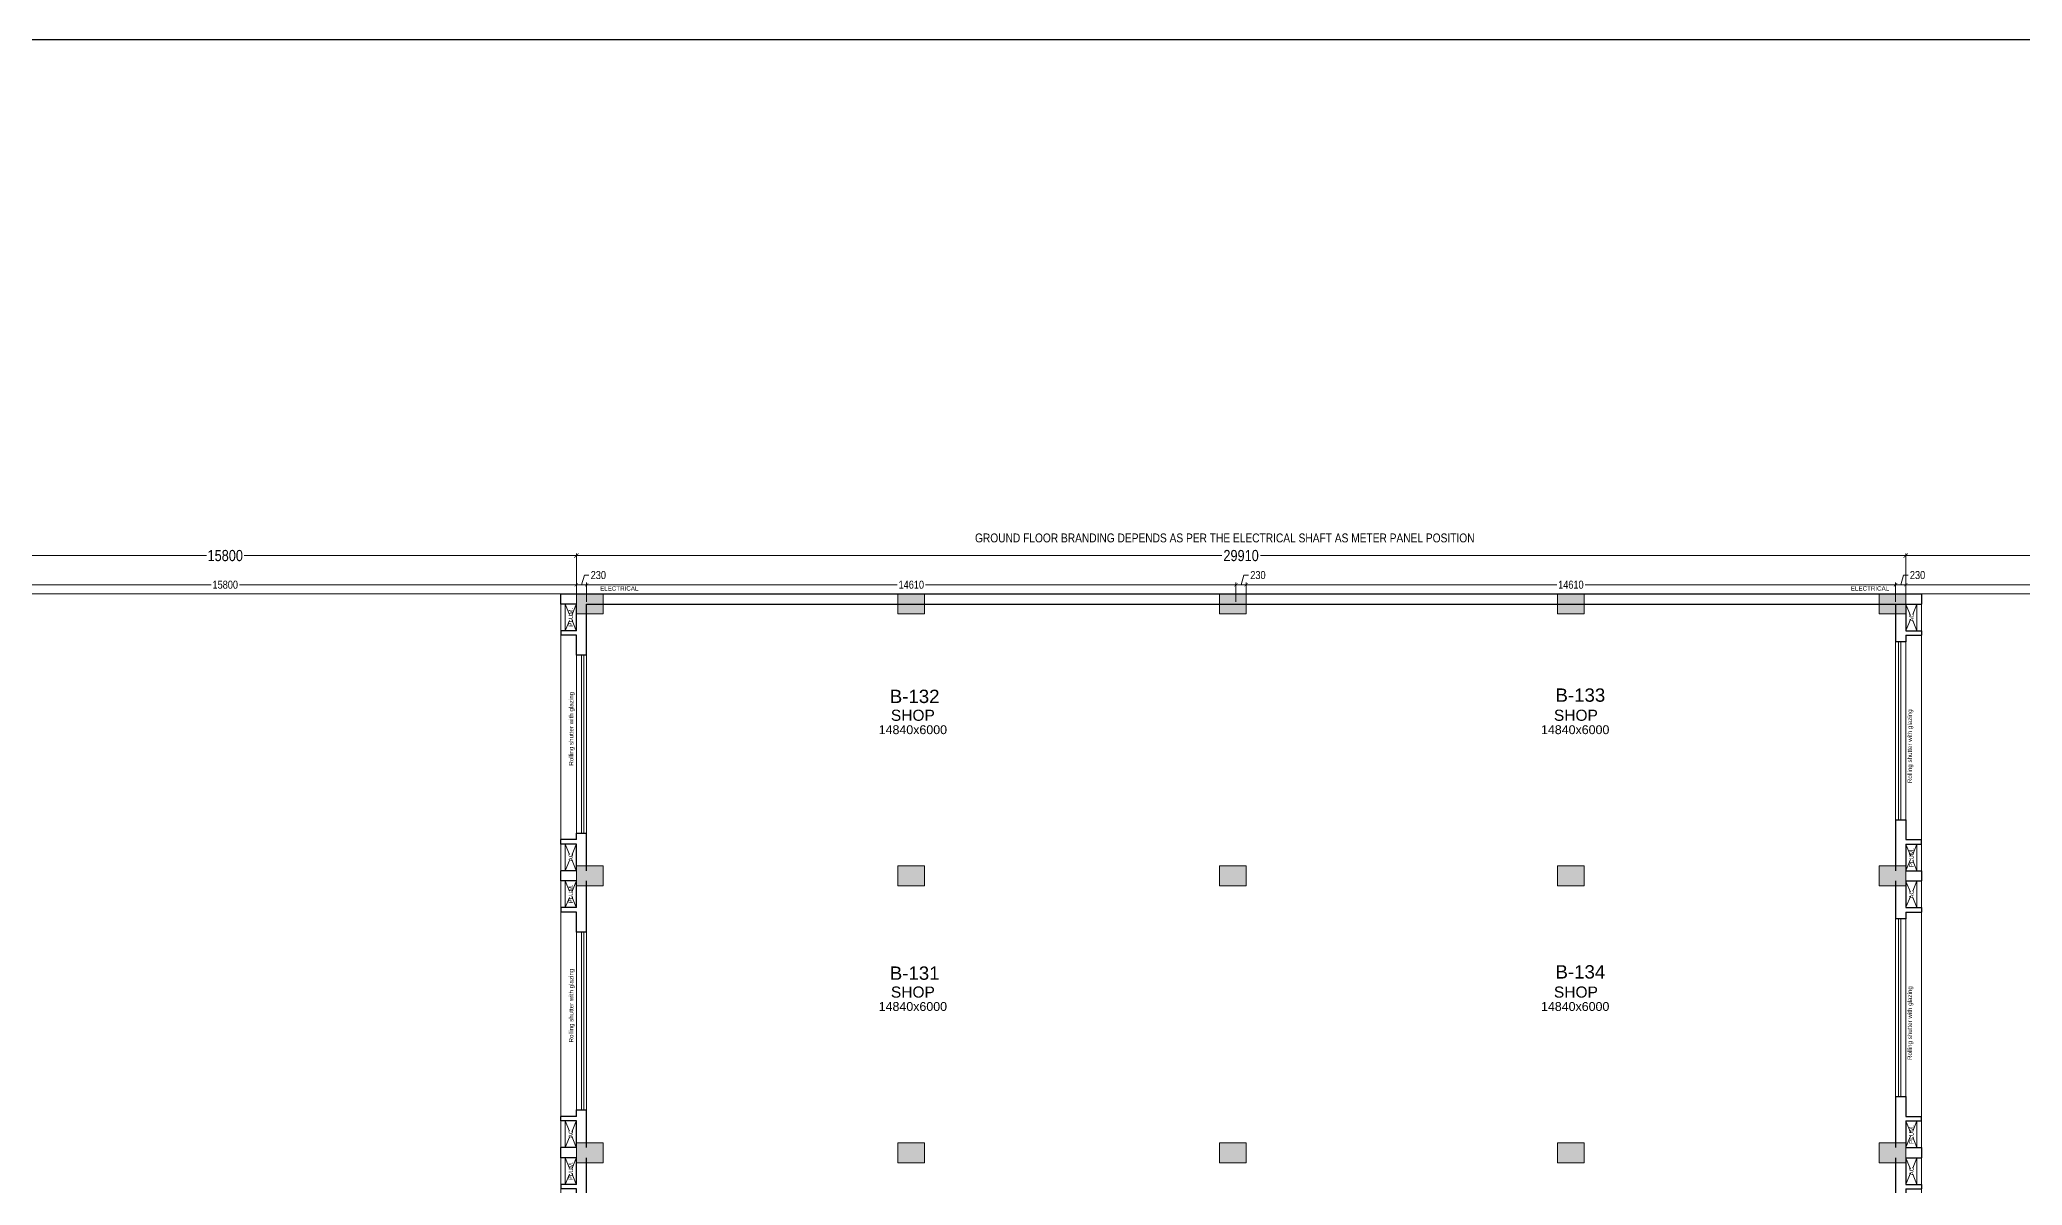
# Model space of a CAD drawing. Header units: metres. Extents: x 9819 to 10514, y 4405 to 4599.
# Drawn here: x 9952.47 to 9997.07, y 4573.4 to 4599.19 of the extents above; entities that cross this region are included whole.
import ezdxf
from ezdxf.enums import TextEntityAlignment as Align

# ---------------------------------------------------------------- set-up
doc = ezdxf.new("R2010")
doc.units = ezdxf.units.M
doc.header["$MEASUREMENT"] = 0
doc.header["$PDMODE"] = 35
doc.header["$PDSIZE"] = 0.3
doc.linetypes.add('HIDDEN', pattern=[0.375, 0.25, -0.125])
doc.layers.add('A_COL. NO', color=4, linetype='Continuous')
doc.layers.add('A_SIGNAGE', color=171, linetype='Continuous')
for name, color, linetype, lineweight in [('A_DOOR-WIN', 23, 'Continuous', 9), ('A_DOTTED', 8, 'HIDDEN', 0), ('A_EXT DIM', 7, 'Continuous', 5), ('A_LEDGE', 252, 'Continuous', 15), ('A_SHOP NO.', 113, 'Continuous', 5), ('A_SILL 0.09', 9, 'Continuous', 9), ('A_SILL 0.25', 25, 'Continuous', 15), ('A_STAIRS', 21, 'Continuous', 9), ('A_TEXT', 7, 'Continuous', 5), ('A_WALL', 7, 'Continuous', 30), ('COLUMN-FINAL', 210, 'Continuous', 20)]:
    doc.layers.add(name, color=color, linetype=linetype, lineweight=lineweight)
doc.layers.get('A_COL. NO').off()
doc.styles.add('A', font='ARIALN.TTF')
doc.styles.get("Standard").update_dxf_attribs({"font": 'arial.ttf'})
doc.dimstyles.new('DIM IN MM', dxfattribs={"dimtxt": 0.18, "dimasz": 0.075, "dimexe": 0.05, "dimexo": 0.05, "dimgap": 0.05, "dimtad": 0, "dimdec": 0, "dimlfac": 1000, "dimzin": 3, "dimdsep": 46, "dimtxsty": 'A', "dimblk1": 'ARCHTICK', "dimblk2": 'ARCHTICK', "dimsah": 1, "dimcen": 0, "dimclrd": 256, "dimclre": 256, "dimclrt": 256, "dimadec": 0, "dimazin": 0, "dimtfac": 1, "dimtdec": 0, "dimtofl": 0, "dimtmove": 1, "dimatfit": 3, "dimfxl": 1, "dimtolj": 1, "dimtzin": 0, "dimlwd": -1, "dimlwe": -1, "dimarcsym": 0})
doc.dimstyles.new('DIM IN MM LARGE', dxfattribs={"dimtxt": 0.25, "dimasz": 0.1, "dimexe": 0.05, "dimexo": 0.05, "dimgap": 0.05, "dimtad": 0, "dimdec": 0, "dimlfac": 1000, "dimzin": 3, "dimdsep": 46, "dimtxsty": 'A', "dimblk1": 'ARCHTICK', "dimblk2": 'ARCHTICK', "dimsah": 1, "dimcen": 0, "dimclrd": 256, "dimclre": 256, "dimclrt": 256, "dimadec": 0, "dimazin": 0, "dimtfac": 1, "dimtdec": 0, "dimtofl": 0, "dimtmove": 2, "dimatfit": 3, "dimfxl": 1, "dimtolj": 1, "dimtzin": 0, "dimlwd": -1, "dimlwe": -1, "dimarcsym": 0})

# ---------------------------------------------------------------- blocks, each defined once
blk = doc.blocks.new('Typical shops Gr.')
at = {"layer": 'A_DOOR-WIN'}
for p, q in [((30.095, -1.08), (30.095, -5.08)), ((30.145, -1.08), (30.145, -5.08)), ((0.465, -5.38), (0.465, -1.38)), ((0.515, -5.38), (0.515, -1.38))]:
    blk.add_line(p, q, dxfattribs=at)
at = {"layer": 'A_DOTTED'}
for p, q in [((0.1, -0.83), (0.35, -0.23)), ((0.1, -0.23), (0.35, -0.83)), ((30.51, -0.23), (30.26, -0.83)), ((30.51, -0.83), (30.26, -0.23)), ((0.1, -6.23), (0.35, -5.63)), ((0.1, -5.63), (0.35, -6.23)), ((30.51, -5.63), (30.26, -6.23)), ((30.51, -6.23), (30.26, -5.63))]:
    blk.add_line(p, q, dxfattribs=at)
at = {"layer": 'A_LEDGE'}
for p, q in [((0, -0.83), (0, -0.23)), ((0.1, -0.83), (0.1, -0.23)), ((30.51, -0.83), (30.51, -0.23)), ((30.61, -0.83), (30.61, -0.23)), ((0, -5.63), (0, -6.23)), ((0.1, -5.63), (0.1, -6.23)), ((30.51, -5.63), (30.51, -6.23)), ((30.61, -5.63), (30.61, -6.23))]:
    blk.add_line(p, q, dxfattribs=at)
at = {"layer": 'A_SILL 0.09'}
for p, q in [((30.03, -5.08), (30.03, -1.08)), ((30.26, -1.08), (30.26, -5.08)), ((0.35, -5.38), (0.35, -1.38)), ((0.58, -1.38), (0.58, -5.38))]:
    blk.add_line(p, q, dxfattribs=at)
at = {"layer": 'A_STAIRS'}
for p, q in [((0, -5.53), (0, -0.93)), ((30.61, -5.53), (30.61, -0.93))]:
    blk.add_line(p, q, dxfattribs=at)
at = {"layer": 'A_WALL'}
for p, q in [((0, -0.23), (0, 0)), ((30.61, 0), (30.61, -0.23)), ((0.35, -0.23), (0, -0.23)), ((0.35, -0.83), (0.35, -0.23)), ((0.58, -1.38), (0.58, -0.23)), ((30.03, -0.23), (30.03, -1.08)), ((30.26, -0.23), (30.61, -0.23)), ((30.26, -0.23), (30.26, -0.83)), ((0.35, -0.83), (0, -0.83)), ((0, -0.83), (0, -0.93)), ((30.26, -0.83), (30.61, -0.83)), ((30.61, -0.83), (30.61, -0.93)), ((0.35, -0.93), (0, -0.93)), ((0.35, -1.38), (0.35, -0.93)), ((30.26, -1.08), (30.03, -1.08)), ((30.26, -0.93), (30.61, -0.93)), ((30.26, -0.93), (30.26, -1.08)), ((0.58, -1.38), (0.35, -1.38)), ((30.03, -5.08), (30.03, -6.23)), ((30.03, -5.08), (30.26, -5.08)), ((30.26, -5.08), (30.26, -5.53)), ((0.35, -5.53), (0, -5.53)), ((0, -5.63), (0, -5.53)), ((0.35, -5.63), (0, -5.63)), ((0.35, -5.53), (0.35, -5.38)), ((0.35, -5.38), (0.58, -5.38)), ((0.35, -6.23), (0.35, -5.63)), ((0.58, -6.23), (0.58, -5.38)), ((30.26, -5.53), (30.61, -5.53)), ((30.26, -5.63), (30.26, -6.23)), ((30.26, -5.63), (30.61, -5.63)), ((30.61, -5.63), (30.61, -5.53)), ((0.35, -6.23), (0, -6.23)), ((30.26, -6.23), (30.61, -6.23))]:
    blk.add_line(p, q, dxfattribs=at)
at = {"layer": 'A_TEXT'}
for s, p in [('PLUM.', (0.274, -0.523)), ('AC', (30.436, -0.531)), ('Rolling shutter with glazing', (0.282, -3.034)), ('Rolling shutter with glazing', (30.399, -3.428)), ('PLUM.', (30.434, -5.936)), ('AC', (0.274, -5.923))]:
    blk.add_text(s, height=0.1, rotation=90, dxfattribs=at).set_placement(p, align=Align.CENTER)
for s, height, p in [('SHOP', 0.25, (7.92, -2.855)), ('SHOP', 0.25, (22.837, -2.855)), ('14840x6000', 0.2, (7.92, -3.155)), ('14840x6000', 0.2, (22.821, -3.155))]:
    blk.add_text(s, height=height, dxfattribs=at).set_placement(p, align=Align.CENTER)
blk = doc.blocks.new('_ARCHTICK')
at = {"color": 0, "linetype": 'ByBlock', "const_width": 0.15}
blk.add_lwpolyline([(-0.5, -0.5), (0.5, 0.5)], dxfattribs=at)
blk = doc.blocks.new('*D300')
at = {"layer": 'A_EXT DIM', "transparency": 16777216}
for p, q in [((9948.743, 4586.534), (9948.743, 4586.972)), ((9948.743, 4586.922), (9956.323, 4586.922)), ((9964.543, 4586.922), (9956.964, 4586.922)), ((9964.543, 4586.534), (9964.543, 4586.972))]:
    blk.add_line(p, q, dxfattribs=at)
at = {"layer": 'Defpoints', "color": 0, "transparency": 16777216}
for p in [(9964.543, 4586.922), (9948.743, 4586.484), (9964.543, 4586.484)]:
    blk.add_point(p, dxfattribs=at)
at = {"layer": 'A_EXT DIM', "transparency": 16777216, "xscale": 0.075, "yscale": 0.075, "zscale": 0.075, "rotation": 180}
blk.add_blockref('_ARCHTICK', (9948.743, 4586.922), dxfattribs=at)
at = {"layer": 'A_EXT DIM', "transparency": 16777216, "xscale": 0.075, "yscale": 0.075, "zscale": 0.075}
blk.add_blockref('_ARCHTICK', (9964.543, 4586.922), dxfattribs=at)
at = {"layer": 'A_EXT DIM', "transparency": 16777216, "insert": (9956.643, 4586.922), "char_height": 0.18, "attachment_point": 5, "style": 'A'}
blk.add_mtext('\\A1;15800', dxfattribs=at)
blk = doc.blocks.new('*D301')
at = {"layer": 'A_EXT DIM', "transparency": 16777216}
for p, q in [((9964.658, 4586.922), (9964.723, 4587.139)), ((9964.723, 4587.139), (9964.823, 4587.139)), ((9964.543, 4586.534), (9964.543, 4586.972)), ((9964.543, 4586.922), (9964.773, 4586.922)), ((9964.773, 4586.534), (9964.773, 4586.972))]:
    blk.add_line(p, q, dxfattribs=at)
at = {"layer": 'Defpoints', "color": 0, "transparency": 16777216}
for p in [(9964.773, 4586.922), (9964.543, 4586.484), (9964.773, 4586.484)]:
    blk.add_point(p, dxfattribs=at)
at = {"layer": 'A_EXT DIM', "transparency": 16777216, "xscale": 0.075, "yscale": 0.075, "zscale": 0.075, "rotation": 180}
blk.add_blockref('_ARCHTICK', (9964.543, 4586.922), dxfattribs=at)
at = {"layer": 'A_EXT DIM', "transparency": 16777216, "xscale": 0.075, "yscale": 0.075, "zscale": 0.075}
blk.add_blockref('_ARCHTICK', (9964.773, 4586.922), dxfattribs=at)
at = {"layer": 'A_EXT DIM', "transparency": 16777216, "insert": (9965.037, 4587.139), "char_height": 0.18, "attachment_point": 5, "style": 'A'}
blk.add_mtext('\\A1;230', dxfattribs=at)
blk = doc.blocks.new('*D302')
at = {"layer": 'A_EXT DIM', "transparency": 16777216}
for p, q in [((9964.773, 4586.534), (9964.773, 4586.972)), ((9964.773, 4586.922), (9971.758, 4586.922)), ((9979.383, 4586.922), (9972.399, 4586.922)), ((9979.383, 4586.534), (9979.383, 4586.972))]:
    blk.add_line(p, q, dxfattribs=at)
at = {"layer": 'Defpoints', "color": 0, "transparency": 16777216}
for p in [(9979.383, 4586.922), (9964.773, 4586.484), (9979.383, 4586.484)]:
    blk.add_point(p, dxfattribs=at)
at = {"layer": 'A_EXT DIM', "transparency": 16777216, "xscale": 0.075, "yscale": 0.075, "zscale": 0.075, "rotation": 180}
blk.add_blockref('_ARCHTICK', (9964.773, 4586.922), dxfattribs=at)
at = {"layer": 'A_EXT DIM', "transparency": 16777216, "xscale": 0.075, "yscale": 0.075, "zscale": 0.075}
blk.add_blockref('_ARCHTICK', (9979.383, 4586.922), dxfattribs=at)
at = {"layer": 'A_EXT DIM', "transparency": 16777216, "insert": (9972.078, 4586.922), "char_height": 0.18, "attachment_point": 5, "style": 'A'}
blk.add_mtext('\\A1;14610', dxfattribs=at)
blk = doc.blocks.new('*D303')
at = {"layer": 'A_EXT DIM', "transparency": 16777216}
for p, q in [((9979.498, 4586.922), (9979.563, 4587.139)), ((9979.563, 4587.139), (9979.663, 4587.139)), ((9979.383, 4586.534), (9979.383, 4586.972)), ((9979.383, 4586.922), (9979.613, 4586.922)), ((9979.613, 4586.534), (9979.613, 4586.972))]:
    blk.add_line(p, q, dxfattribs=at)
at = {"layer": 'Defpoints', "color": 0, "transparency": 16777216}
for p in [(9979.613, 4586.922), (9979.383, 4586.484), (9979.613, 4586.484)]:
    blk.add_point(p, dxfattribs=at)
at = {"layer": 'A_EXT DIM', "transparency": 16777216, "xscale": 0.075, "yscale": 0.075, "zscale": 0.075, "rotation": 180}
blk.add_blockref('_ARCHTICK', (9979.383, 4586.922), dxfattribs=at)
at = {"layer": 'A_EXT DIM', "transparency": 16777216, "xscale": 0.075, "yscale": 0.075, "zscale": 0.075}
blk.add_blockref('_ARCHTICK', (9979.613, 4586.922), dxfattribs=at)
at = {"layer": 'A_EXT DIM', "transparency": 16777216, "insert": (9979.877, 4587.139), "char_height": 0.18, "attachment_point": 5, "style": 'A'}
blk.add_mtext('\\A1;230', dxfattribs=at)
blk = doc.blocks.new('*D304')
at = {"layer": 'A_EXT DIM', "transparency": 16777216}
for p, q in [((9979.613, 4586.534), (9979.613, 4586.972)), ((9979.613, 4586.922), (9986.598, 4586.922)), ((9994.223, 4586.922), (9987.239, 4586.922)), ((9994.223, 4586.534), (9994.223, 4586.972))]:
    blk.add_line(p, q, dxfattribs=at)
at = {"layer": 'Defpoints', "color": 0, "transparency": 16777216}
for p in [(9994.223, 4586.922), (9979.613, 4586.484), (9994.223, 4586.484)]:
    blk.add_point(p, dxfattribs=at)
at = {"layer": 'A_EXT DIM', "transparency": 16777216, "xscale": 0.075, "yscale": 0.075, "zscale": 0.075, "rotation": 180}
blk.add_blockref('_ARCHTICK', (9979.613, 4586.922), dxfattribs=at)
at = {"layer": 'A_EXT DIM', "transparency": 16777216, "xscale": 0.075, "yscale": 0.075, "zscale": 0.075}
blk.add_blockref('_ARCHTICK', (9994.223, 4586.922), dxfattribs=at)
at = {"layer": 'A_EXT DIM', "transparency": 16777216, "insert": (9986.918, 4586.922), "char_height": 0.18, "attachment_point": 5, "style": 'A'}
blk.add_mtext('\\A1;14610', dxfattribs=at)
blk = doc.blocks.new('*D205')
at = {"layer": 'A_EXT DIM', "transparency": 16777216}
for p, q in [((9994.338, 4586.922), (9994.403, 4587.139)), ((9994.403, 4587.139), (9994.503, 4587.139)), ((9994.223, 4586.534), (9994.223, 4586.972)), ((9994.223, 4586.922), (9994.453, 4586.922)), ((9994.453, 4586.534), (9994.453, 4586.972))]:
    blk.add_line(p, q, dxfattribs=at)
at = {"layer": 'Defpoints', "color": 0, "transparency": 16777216}
for p in [(9994.453, 4586.922), (9994.223, 4586.484), (9994.453, 4586.484)]:
    blk.add_point(p, dxfattribs=at)
at = {"layer": 'A_EXT DIM', "transparency": 16777216, "xscale": 0.075, "yscale": 0.075, "zscale": 0.075, "rotation": 180}
blk.add_blockref('_ARCHTICK', (9994.223, 4586.922), dxfattribs=at)
at = {"layer": 'A_EXT DIM', "transparency": 16777216, "xscale": 0.075, "yscale": 0.075, "zscale": 0.075}
blk.add_blockref('_ARCHTICK', (9994.453, 4586.922), dxfattribs=at)
at = {"layer": 'A_EXT DIM', "transparency": 16777216, "insert": (9994.717, 4587.139), "char_height": 0.18, "attachment_point": 5, "style": 'A'}
blk.add_mtext('\\A1;230', dxfattribs=at)
blk = doc.blocks.new('*D206')
at = {"layer": 'A_EXT DIM', "transparency": 16777216}
for p, q in [((9994.453, 4586.534), (9994.453, 4586.972)), ((9994.453, 4586.922), (10002.033, 4586.922)), ((10010.253, 4586.922), (10002.674, 4586.922)), ((10010.253, 4586.534), (10010.253, 4586.972))]:
    blk.add_line(p, q, dxfattribs=at)
at = {"layer": 'Defpoints', "color": 0, "transparency": 16777216}
for p in [(10010.253, 4586.922), (9994.453, 4586.484), (10010.253, 4586.484)]:
    blk.add_point(p, dxfattribs=at)
at = {"layer": 'A_EXT DIM', "transparency": 16777216, "xscale": 0.075, "yscale": 0.075, "zscale": 0.075, "rotation": 180}
blk.add_blockref('_ARCHTICK', (9994.453, 4586.922), dxfattribs=at)
at = {"layer": 'A_EXT DIM', "transparency": 16777216, "xscale": 0.075, "yscale": 0.075, "zscale": 0.075}
blk.add_blockref('_ARCHTICK', (10010.253, 4586.922), dxfattribs=at)
at = {"layer": 'A_EXT DIM', "transparency": 16777216, "insert": (10002.353, 4586.922), "char_height": 0.18, "attachment_point": 5, "style": 'A'}
blk.add_mtext('\\A1;15800', dxfattribs=at)
blk = doc.blocks.new('*D213')
at = {"layer": 'A_EXT DIM', "transparency": 16777216}
for p, q in [((9948.743, 4586.972), (9948.743, 4587.628)), ((9948.743, 4587.578), (9956.218, 4587.578)), ((9964.543, 4587.578), (9957.069, 4587.578)), ((9964.543, 4586.972), (9964.543, 4587.628))]:
    blk.add_line(p, q, dxfattribs=at)
at = {"layer": 'Defpoints', "color": 0, "transparency": 16777216}
for p in [(9964.543, 4587.578), (9948.743, 4586.922), (9964.543, 4586.922)]:
    blk.add_point(p, dxfattribs=at)
at = {"layer": 'A_EXT DIM', "transparency": 16777216, "xscale": 0.1, "yscale": 0.1, "zscale": 0.1, "rotation": 180}
blk.add_blockref('_ARCHTICK', (9948.743, 4587.578), dxfattribs=at)
at = {"layer": 'A_EXT DIM', "transparency": 16777216, "xscale": 0.1, "yscale": 0.1, "zscale": 0.1}
blk.add_blockref('_ARCHTICK', (9964.543, 4587.578), dxfattribs=at)
at = {"layer": 'A_EXT DIM', "transparency": 16777216, "insert": (9956.643, 4587.578), "char_height": 0.25, "attachment_point": 5, "style": 'A'}
blk.add_mtext('\\A1;15800', dxfattribs=at)
blk = doc.blocks.new('*D214')
at = {"layer": 'A_EXT DIM', "transparency": 16777216}
for p, q in [((9964.543, 4586.972), (9964.543, 4587.628)), ((9964.543, 4587.578), (9979.061, 4587.578)), ((9994.453, 4587.578), (9979.935, 4587.578)), ((9994.453, 4586.972), (9994.453, 4587.628))]:
    blk.add_line(p, q, dxfattribs=at)
at = {"layer": 'Defpoints', "color": 0, "transparency": 16777216}
for p in [(9994.453, 4587.578), (9964.543, 4586.922), (9994.453, 4586.922)]:
    blk.add_point(p, dxfattribs=at)
at = {"layer": 'A_EXT DIM', "transparency": 16777216, "xscale": 0.1, "yscale": 0.1, "zscale": 0.1, "rotation": 180}
blk.add_blockref('_ARCHTICK', (9964.543, 4587.578), dxfattribs=at)
at = {"layer": 'A_EXT DIM', "transparency": 16777216, "xscale": 0.1, "yscale": 0.1, "zscale": 0.1}
blk.add_blockref('_ARCHTICK', (9994.453, 4587.578), dxfattribs=at)
at = {"layer": 'A_EXT DIM', "transparency": 16777216, "insert": (9979.498, 4587.578), "char_height": 0.25, "attachment_point": 5, "style": 'A'}
blk.add_mtext('\\A1;29910', dxfattribs=at)
blk = doc.blocks.new('*D215')
at = {"layer": 'A_EXT DIM', "transparency": 16777216}
for p, q in [((9994.453, 4586.972), (9994.453, 4587.628)), ((9994.453, 4587.578), (10001.928, 4587.578)), ((10010.253, 4587.578), (10002.779, 4587.578)), ((10010.253, 4586.972), (10010.253, 4587.628))]:
    blk.add_line(p, q, dxfattribs=at)
at = {"layer": 'Defpoints', "color": 0, "transparency": 16777216}
for p in [(10010.253, 4587.578), (9994.453, 4586.922), (10010.253, 4586.922)]:
    blk.add_point(p, dxfattribs=at)
at = {"layer": 'A_EXT DIM', "transparency": 16777216, "xscale": 0.1, "yscale": 0.1, "zscale": 0.1, "rotation": 180}
blk.add_blockref('_ARCHTICK', (9994.453, 4587.578), dxfattribs=at)
at = {"layer": 'A_EXT DIM', "transparency": 16777216, "xscale": 0.1, "yscale": 0.1, "zscale": 0.1}
blk.add_blockref('_ARCHTICK', (10010.253, 4587.578), dxfattribs=at)
at = {"layer": 'A_EXT DIM', "transparency": 16777216, "insert": (10002.353, 4587.578), "char_height": 0.25, "attachment_point": 5, "style": 'A'}
blk.add_mtext('\\A1;15800', dxfattribs=at)
blk = doc.blocks.new('WING-B REVISED COL.')
at = {"layer": 'COLUMN-FINAL'}
for color, points in [(1, [(5371.299, -8729.918), (5371.299, -8730.368), (5371.899, -8730.368), (5371.899, -8729.918)]), (1, [(5378.534, -8729.918), (5378.534, -8730.368), (5379.134, -8730.368), (5379.134, -8729.918)]), (2, [(5385.769, -8729.918), (5385.769, -8730.368), (5386.369, -8730.368), (5386.369, -8729.918)]), (1, [(5393.374, -8729.918), (5393.374, -8730.368), (5393.974, -8730.368), (5393.974, -8729.918)]), (1, [(5400.609, -8729.918), (5400.609, -8730.368), (5401.209, -8730.368), (5401.209, -8729.918)]), (1, [(5371.299, -8736.038), (5371.299, -8736.488), (5371.899, -8736.488), (5371.899, -8736.038)]), (3, [(5378.534, -8736.038), (5378.534, -8736.488), (5379.134, -8736.488), (5379.134, -8736.038)]), (3, [(5385.769, -8736.038), (5385.769, -8736.488), (5386.369, -8736.488), (5386.369, -8736.038)]), (3, [(5393.374, -8736.038), (5393.374, -8736.488), (5393.974, -8736.488), (5393.974, -8736.038)]), (1, [(5400.609, -8736.038), (5400.609, -8736.488), (5401.209, -8736.488), (5401.209, -8736.038)]), (1, [(5371.299, -8742.268), (5371.299, -8742.718), (5371.899, -8742.718), (5371.899, -8742.268)]), (3, [(5378.534, -8742.268), (5378.534, -8742.718), (5379.134, -8742.718), (5379.134, -8742.268)]), (3, [(5385.769, -8742.268), (5385.769, -8742.718), (5386.369, -8742.718), (5386.369, -8742.268)]), (3, [(5393.374, -8742.268), (5393.374, -8742.718), (5393.974, -8742.718), (5393.974, -8742.268)]), (1, [(5400.609, -8742.268), (5400.609, -8742.718), (5401.209, -8742.718), (5401.209, -8742.268)])]:
    blk.add_hatch(color=color, dxfattribs=at).paths.add_polyline_path(points)
at = {"layer": 'COLUMN-FINAL', "color": 1}
for points in [[(5371.299, -8729.918), (5371.299, -8730.368), (5371.899, -8730.368), (5371.899, -8729.918)], [(5378.534, -8729.918), (5378.534, -8730.368), (5379.134, -8730.368), (5379.134, -8729.918)], [(5393.374, -8729.918), (5393.374, -8730.368), (5393.974, -8730.368), (5393.974, -8729.918)], [(5400.609, -8729.918), (5400.609, -8730.368), (5401.209, -8730.368), (5401.209, -8729.918)], [(5371.299, -8736.038), (5371.299, -8736.488), (5371.899, -8736.488), (5371.899, -8736.038)], [(5400.609, -8736.038), (5400.609, -8736.488), (5401.209, -8736.488), (5401.209, -8736.038)], [(5371.299, -8742.268), (5371.299, -8742.718), (5371.899, -8742.718), (5371.899, -8742.268)], [(5400.609, -8742.268), (5400.609, -8742.718), (5401.209, -8742.718), (5401.209, -8742.268)]]:
    blk.add_lwpolyline(points, close=True, dxfattribs=at)
at = {"layer": 'COLUMN-FINAL', "color": 2}
blk.add_lwpolyline([(5385.769, -8729.918), (5385.769, -8730.368), (5386.369, -8730.368), (5386.369, -8729.918)], close=True, dxfattribs=at)
at = {"layer": 'COLUMN-FINAL', "color": 3}
for points in [[(5378.534, -8736.038), (5378.534, -8736.488), (5379.134, -8736.488), (5379.134, -8736.038)], [(5385.769, -8736.038), (5385.769, -8736.488), (5386.369, -8736.488), (5386.369, -8736.038)], [(5393.374, -8736.038), (5393.374, -8736.488), (5393.974, -8736.488), (5393.974, -8736.038)], [(5378.534, -8742.268), (5378.534, -8742.718), (5379.134, -8742.718), (5379.134, -8742.268)], [(5385.769, -8742.268), (5385.769, -8742.718), (5386.369, -8742.718), (5386.369, -8742.268)], [(5393.374, -8742.268), (5393.374, -8742.718), (5393.974, -8742.718), (5393.974, -8742.268)]]:
    blk.add_lwpolyline(points, close=True, dxfattribs=at)

msp = doc.modelspace()

# ---------------------------------------------------------------- linework, layer by layer
msp.add_lwpolyline([(9907.8601, 4599.1913), (10513.7871, 4599.1913), (10513.7871, 4405.0688), (9907.8601, 4405.0688)], close=True)
at = {"layer": 'A_SILL 0.25'}
for p, q in [((9949.0934, 4586.7144), (9964.1934, 4586.7144)), ((9994.8034, 4586.7144), (10009.9034, 4586.7144))]:
    msp.add_line(p, q, dxfattribs=at)
at = {"layer": 'A_WALL'}
for p, q in [((9964.1934, 4586.7144), (9994.8034, 4586.7144)), ((9964.7734, 4586.4844), (9994.8034, 4586.4844))]:
    msp.add_line(p, q, dxfattribs=at)

# ---------------------------------------------------------------- block references
at = {"layer": 'A_COL. NO'}
msp.add_blockref('WING-B REVISED COL.', (4593.2443, 13316.6323), dxfattribs=at)
at = {"layer": 'A_WALL'}
for p in [(9964.1934, 4586.7144), (9964.1934, 4580.4844), (9964.1934, 4574.2544)]:
    msp.add_blockref('Typical shops Gr.', p, dxfattribs=at)

# ---------------------------------------------------------------- texts
at = {"layer": 'A_SHOP NO.'}
for s, p in [('B-132', (9972.1537, 4584.2601)), ('B-133', (9987.1311, 4584.2886)), ('B-131', (9972.1537, 4578.0301)), ('B-134', (9987.1311, 4578.0586))]:
    msp.add_text(s, height=0.3, dxfattribs=at).set_placement(p, align=Align.CENTER)
at = {"layer": 'A_SIGNAGE', "color": 6, "insert": (9973.5114, 4588.0757), "char_height": 0.2, "attachment_point": 1, "style": 'A'}
msp.add_mtext_dynamic_manual_height_columns('GROUND FLOOR BRANDING DEPENDS AS PER THE ELECTRICAL SHAFT AS METER PANEL POSITION', width=11.458809, gutter_width=1, heights=[0], dxfattribs=at)
at = {"layer": 'A_TEXT'}
for p in [(9965.5072, 4586.79), (9993.6472, 4586.79)]:
    msp.add_text('ELECTRICAL', height=0.1, dxfattribs=at).set_placement(p, align=Align.CENTER)

# ---------------------------------------------------------------- dimensions: what is measured, and where the dimension line sits
at = {"layer": 'A_EXT DIM'}
for base, p1, p2, dimstyle, picture, middle in [((9964.5434, 4587.5781), (9948.7434, 4586.9218), (9964.5434, 4586.9218), 'DIM IN MM LARGE', '*D213', (9956.6434, 4587.5781)), ((9994.4534, 4587.5781), (9964.5434, 4586.9218), (9994.4534, 4586.9218), 'DIM IN MM LARGE', '*D214', (9979.4984, 4587.5781)), ((10010.2534, 4587.5781), (9994.4534, 4586.9218), (10010.2534, 4586.9218), 'DIM IN MM LARGE', '*D215', (10002.3534, 4587.5781)), ((9964.5434, 4586.9218), (9948.7434, 4586.4844), (9964.5434, 4586.4844), 'DIM IN MM', '*D300', (9956.6434, 4586.9218)), ((9964.7734, 4586.9218), (9964.5434, 4586.4844), (9964.7734, 4586.4844), 'DIM IN MM', '*D301', (9964.8734, 4587.1387)), ((9979.3834, 4586.9218), (9964.7734, 4586.4844), (9979.3834, 4586.4844), 'DIM IN MM', '*D302', (9972.0784, 4586.9218)), ((9979.6134, 4586.9218), (9979.3834, 4586.4844), (9979.6134, 4586.4844), 'DIM IN MM', '*D303', (9979.7134, 4587.1387)), ((9994.2234, 4586.9218), (9979.6134, 4586.4844), (9994.2234, 4586.4844), 'DIM IN MM', '*D304', (9986.9184, 4586.9218)), ((9994.4534, 4586.9218), (9994.2234, 4586.4844), (9994.4534, 4586.4844), 'DIM IN MM', '*D205', (9994.5534, 4587.1387)), ((10010.2534, 4586.9218), (9994.4534, 4586.4844), (10010.2534, 4586.4844), 'DIM IN MM', '*D206', (10002.3534, 4586.9218))]:
    dim = msp.add_linear_dim(base=base, p1=p1, p2=p2, dimstyle=dimstyle, override={"dimpost": '\\X'}, dxfattribs=at)
    dim.commit()
    dim.dimension.update_dxf_attribs({"geometry": picture, "text_midpoint": middle})

doc.saveas('drawing.dxf')
